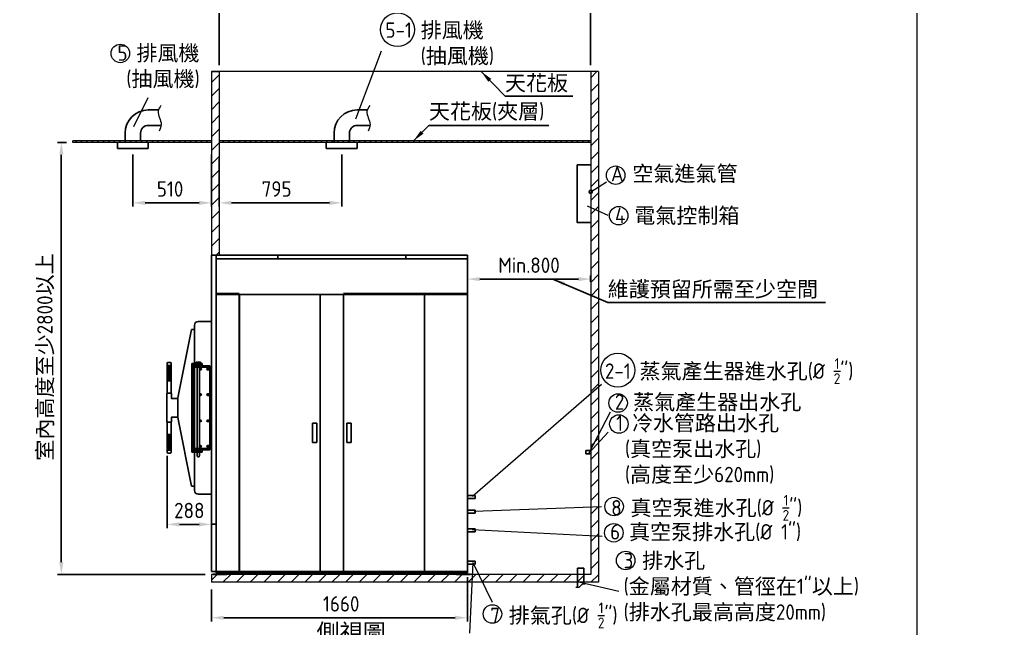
# Model space of a CAD drawing. Header units: millimetres. Extents: x -437105 to -215729, y -13373 to 269.
# Drawn here: x -340547 to -334241, y -7535 to -3588 of the extents above; entities that cross this region are included whole.
import ezdxf

# ---------------------------------------------------------------- set-up
doc = ezdxf.new("R2010")
doc.units = ezdxf.units.MM
doc.header["$MEASUREMENT"] = 0
doc.linetypes.add('HIDDEN', pattern=[9.525, 6.35, -3.175])
doc.layers.get('0').update_dxf_attribs({"lineweight": 25})
for name, color, linetype, lineweight in [('D', 3, 'Continuous', 13), ('F', 7, 'Continuous', 15), ('H', 2, 'HIDDEN', 15), ('S', 4, 'Continuous', 15), ('標註', 5, 'Continuous', 9)]:
    doc.layers.add(name, color=color, linetype=linetype, lineweight=lineweight)
doc.styles.get("Standard").update_dxf_attribs({"font": 'KAIU.TTF'})
doc.styles.add('STU25', font='isocp2.shx')
doc.dimstyles.new('STU25', dxfattribs={"dimscale": 40, "dimtxt": 2.5, "dimasz": 2, "dimexe": 0.6, "dimexo": 1, "dimgap": 1, "dimtad": 1, "dimdsep": 46, "dimtxsty": 'STU25', "dimcen": 2, "dimazin": 2, "dimtfac": 1, "dimtmove": 0, "dimatfit": 3, "dimfxl": 0, "dimtolj": 1, "dimtzin": 0, "dimarcsym": 0})
doc.dimstyles.new('STU25$7', dxfattribs={"dimscale": 40, "dimtxt": 2.5, "dimasz": 2, "dimexe": 1.25, "dimexo": 0.625, "dimgap": 1, "dimtad": 0, "dimdec": 4, "dimdsep": 46, "dimtxsty": 'STU25', "dimcen": 2.5, "dimazin": 2, "dimtfac": 1, "dimtdec": 4, "dimtmove": 0, "dimatfit": 3, "dimfxl": 0, "dimtolj": 1, "dimtzin": 0, "dimarcsym": 0})
pattern_1 = [(45, (16328.358, 378.707), (-17.6776695, 17.6776695), [])]

# ---------------------------------------------------------------- blocks, each defined once
blk = doc.blocks.new('*D10')
at = {"layer": 'D', "color": 0, "lineweight": -2}
for p, q in [((-339251.7, -3884.9), (-339251.7, -3427)), ((-339171.7, -3451), (-336921.7, -3451)), ((-336841.7, -3884.9), (-336841.7, -3427))]:
    blk.add_line(p, q, dxfattribs=at)
at = {"layer": 'D', "color": 0}
for points in [[(-339171.7, -3437.6), (-339171.7, -3464.3), (-339251.7, -3451)], [(-336921.7, -3464.3), (-336921.7, -3437.6), (-336841.7, -3451)]]:
    blk.add_solid(points, dxfattribs=at)
at = {"layer": 'Defpoints', "color": 0}
for p in [(-336841.7, -3451), (-339251.7, -3924.9), (-336841.7, -3924.9)]:
    blk.add_point(p, dxfattribs=at)
at = {"layer": 'D', "color": 0, "insert": (-338046.7, -3348), "char_height": 100, "attachment_point": 5, "style": 'STU25'}
blk.add_mtext('\\A1;2410({\\f標楷體|b0|i0|c136|p65;滅菌區})', dxfattribs=at)
blk = doc.blocks.new('*D11')
at = {"layer": 'D', "color": 0, "lineweight": -2}
for p, q in [((-337641.7, -5269.8), (-337641.7, -5246.6)), ((-337561.7, -5270.6), (-336921.7, -5270.6)), ((-336841.7, -5288.1), (-336841.7, -5246.6))]:
    blk.add_line(p, q, dxfattribs=at)
at = {"layer": 'D', "color": 0}
for points in [[(-337561.7, -5257.3), (-337561.7, -5283.9), (-337641.7, -5270.6)], [(-336921.7, -5283.9), (-336921.7, -5257.3), (-336841.7, -5270.6)]]:
    blk.add_solid(points, dxfattribs=at)
at = {"layer": 'Defpoints', "color": 0}
for p in [(-336841.7, -5270.6), (-337641.7, -5309.8), (-336841.7, -5328.1)]:
    blk.add_point(p, dxfattribs=at)
at = {"layer": 'D', "color": 0, "insert": (-337241.7, -5180.6), "char_height": 100, "attachment_point": 5, "style": 'STU25'}
blk.add_mtext('\\A1;{\\Fisocp2.shx;Min.800}', dxfattribs=at)
blk = doc.blocks.new('*D12')
at = {"layer": 'D', "color": 0, "lineweight": -2}
for p, q in [((-337641.7, -7201.9), (-337641.7, -7489.3)), ((-339301.7, -7281.9), (-339301.7, -7489.3)), ((-339221.7, -7465.3), (-337721.7, -7465.3))]:
    blk.add_line(p, q, dxfattribs=at)
at = {"layer": 'D', "color": 0}
for points in [[(-339221.7, -7451.9), (-339221.7, -7478.6), (-339301.7, -7465.3)], [(-337721.7, -7478.6), (-337721.7, -7451.9), (-337641.7, -7465.3)]]:
    blk.add_solid(points, dxfattribs=at)
at = {"layer": 'Defpoints', "color": 0}
for p in [(-337641.7, -7161.9), (-339301.7, -7241.9), (-337641.7, -7465.3)]:
    blk.add_point(p, dxfattribs=at)
at = {"layer": 'D', "color": 0, "insert": (-338460, -7375.3), "char_height": 100, "attachment_point": 5, "style": 'STU25'}
blk.add_mtext('\\A1;1660', dxfattribs=at)
blk = doc.blocks.new('*D13')
at = {"layer": 'D', "color": 0, "lineweight": -2}
for p, q in [((-339589.4, -6415.2), (-339589.4, -6884.2)), ((-339301.7, -6768.4), (-339301.7, -6884.2)), ((-339509.4, -6860.2), (-339381.7, -6860.2))]:
    blk.add_line(p, q, dxfattribs=at)
at = {"layer": 'D', "color": 0}
for points in [[(-339509.4, -6846.8), (-339509.4, -6873.5), (-339589.4, -6860.2)], [(-339381.7, -6873.5), (-339381.7, -6846.8), (-339301.7, -6860.2)]]:
    blk.add_solid(points, dxfattribs=at)
at = {"layer": 'Defpoints', "color": 0}
for p in [(-339589.4, -6375.2), (-339301.7, -6728.4), (-339301.7, -6860.2)]:
    blk.add_point(p, dxfattribs=at)
at = {"layer": 'D', "color": 0, "insert": (-339445.5, -6770.2), "char_height": 100, "attachment_point": 5, "style": 'STU25'}
blk.add_mtext('\\A1;288', dxfattribs=at)
blk = doc.blocks.new('*D14')
at = {"layer": 'D', "color": 0, "lineweight": -2}
for p, q in [((-339811.7, -4464.1), (-339811.7, -4800.5)), ((-339301.7, -4464.1), (-339301.7, -4800.5)), ((-339731.7, -4776.5), (-339381.7, -4776.5))]:
    blk.add_line(p, q, dxfattribs=at)
at = {"layer": 'D', "color": 0}
for points in [[(-339731.7, -4763.2), (-339731.7, -4789.9), (-339811.7, -4776.5)], [(-339381.7, -4789.9), (-339381.7, -4763.2), (-339301.7, -4776.5)]]:
    blk.add_solid(points, dxfattribs=at)
at = {"layer": 'Defpoints', "color": 0}
for p in [(-339811.7, -4424.1), (-339301.7, -4424.1), (-339301.7, -4776.5)]:
    blk.add_point(p, dxfattribs=at)
at = {"layer": 'D', "color": 0, "insert": (-339570.1, -4686.5), "char_height": 100, "attachment_point": 5, "style": 'STU25'}
blk.add_mtext('\\A1;510', dxfattribs=at)
blk = doc.blocks.new('*D15')
at = {"layer": 'D', "color": 0, "lineweight": -2}
for p, q in [((-338456.7, -4464.1), (-338456.7, -4800.5)), ((-339251.7, -4491.4), (-339251.7, -4800.5)), ((-338536.7, -4776.5), (-339171.7, -4776.5))]:
    blk.add_line(p, q, dxfattribs=at)
at = {"layer": 'D', "color": 0}
for points in [[(-339171.7, -4763.2), (-339171.7, -4789.9), (-339251.7, -4776.5)], [(-338536.7, -4789.9), (-338536.7, -4763.2), (-338456.7, -4776.5)]]:
    blk.add_solid(points, dxfattribs=at)
at = {"layer": 'Defpoints', "color": 0}
for p in [(-339251.7, -4451.4), (-338456.7, -4424.1), (-339251.7, -4776.5)]:
    blk.add_point(p, dxfattribs=at)
at = {"layer": 'D', "color": 0, "insert": (-338879.2, -4686.5), "char_height": 100, "attachment_point": 5, "style": 'STU25'}
blk.add_mtext('\\A1;795', dxfattribs=at)
blk = doc.blocks.new('*D16')
at = {"layer": 'D', "color": 0, "lineweight": -2}
for p, q in [((-340241.7, -4384.9), (-340299.6, -4384.9)), ((-340275.6, -4464.9), (-340275.6, -7104.9)), ((-339341.7, -7184.9), (-340299.6, -7184.9))]:
    blk.add_line(p, q, dxfattribs=at)
at = {"layer": 'D', "color": 0}
for points in [[(-340262.3, -4464.9), (-340288.9, -4464.9), (-340275.6, -4384.9)], [(-340288.9, -7104.9), (-340262.3, -7104.9), (-340275.6, -7184.9)]]:
    blk.add_solid(points, dxfattribs=at)
at = {"layer": 'Defpoints', "color": 0}
for p in [(-340201.7, -4384.9), (-340275.6, -7184.9), (-339301.7, -7184.9)]:
    blk.add_point(p, dxfattribs=at)
at = {"layer": 'D', "color": 0, "insert": (-340376.7, -5775.4), "char_height": 100, "attachment_point": 5, "rotation": 90, "style": 'STU25'}
blk.add_mtext('\\A1;{\\f標楷體|b0|i0|c136|p65;室內高度至少}2800{\\f標楷體|b0|i0|c136|p65;以上}', dxfattribs=at)

msp = doc.modelspace()

# ---------------------------------------------------------------- hatches: boundary and pattern name
at = {"layer": 'H', "ltscale": 5}
h = msp.add_hatch(dxfattribs=at)
h.set_pattern_fill('ANSI31', color=256, scale=500, style=0)
h.set_pattern_definition([(45, (-205513.554, 2557.87), (-44.194174, 44.194174), [])])
h.paths.add_polyline_path([(-336841.651, -7184.943), (-339301.651, -7184.943), (-339301.651, -7234.943), (-336791.651, -7234.943), (-336791.651, -3924.943), (-336841.651, -3924.943)])
h = msp.add_hatch(dxfattribs=at)
h.set_pattern_fill('ANSI31', color=256, scale=500, style=0)
h.set_pattern_definition([(45, (16328.36, 378.707), (-44.194174, 44.194174), [])])
h.paths.add_polyline_path([(-339301.651, -5114.943), (-339301.651, -3924.943), (-339251.651, -3924.943), (-339251.651, -5114.943)])
h.paths.add_polyline_path([(-339271.651, -5139.943), (-339271.651, -5114.943)])
edge = h.paths.add_edge_path(flags=16)
edge.add_line((-339271.651, -5114.943), (-339301.651, -5114.943))
at = {"layer": 'H'}
h = msp.add_hatch(dxfattribs=at)
h.set_pattern_fill('ANSI31', color=256, scale=200, style=0)
h.set_pattern_definition(pattern_1)
h.paths.add_polyline_path([(-339301.651, -4384.943), (-339301.651, -4374.943), (-340201.651, -4374.943), (-340201.651, -4384.943)])
h = msp.add_hatch(dxfattribs=at)
h.set_pattern_fill('ANSI31', color=256, scale=200, style=0)
h.set_pattern_definition(pattern_1)
h.paths.add_polyline_path([(-336841.651, -4374.943), (-339251.651, -4374.943), (-339251.651, -4384.943), (-336841.651, -4384.943)])

# ---------------------------------------------------------------- linework, layer by layer
for p, q in [((-339711.651, -4174.195), (-339645.731, -4174.195)), ((-338356.651, -4174.195), (-338290.731, -4174.195)), ((-339711.651, -4274.195), (-339628.357, -4274.195)), ((-338356.651, -4274.195), (-338273.357, -4274.195)), ((-339861.651, -4374.943), (-339861.651, -4324.195)), ((-339761.651, -4374.943), (-339761.651, -4324.195)), ((-338506.651, -4384.943), (-338506.651, -4324.195)), ((-338406.651, -4384.943), (-338406.651, -4324.195)), ((-339911.651, -4384.943), (-339911.651, -4424.087)), ((-339711.651, -4384.943), (-339711.651, -4424.087)), ((-338556.651, -4384.943), (-338556.651, -4424.087)), ((-338356.651, -4384.943), (-338356.651, -4424.087)), ((-339911.651, -4424.087), (-339711.651, -4424.087)), ((-338556.651, -4424.087), (-338356.651, -4424.087)), ((-339271.651, -5114.943), (-339301.651, -5114.943)), ((-339301.651, -5114.943), (-339301.651, -7164.943)), ((-339271.651, -5139.943), (-339271.651, -5114.943)), ((-339271.651, -5139.943), (-339271.651, -5114.943)), ((-339271.651, -5114.943), (-338871.651, -5114.943)), ((-339271.651, -5362.943), (-339271.651, -5132.943)), ((-337641.651, -5139.943), (-339271.651, -5139.943)), ((-339271.651, -5139.943), (-337641.651, -5139.943)), ((-339271.651, -5189.943), (-339271.651, -5139.943)), ((-338871.651, -5114.943), (-338871.651, -5139.943)), ((-338871.651, -5139.943), (-338871.651, -5114.943)), ((-338871.651, -5114.943), (-338041.651, -5114.943)), ((-338041.651, -5114.943), (-338041.651, -5139.943)), ((-338041.651, -5139.943), (-338041.651, -5114.943)), ((-338041.651, -5114.943), (-337641.651, -5114.943)), ((-337641.651, -5114.943), (-337641.651, -5139.943)), ((-337641.651, -5369.943), (-337641.651, -5139.943)), ((-337641.651, -5189.943), (-337641.651, -5139.943)), ((-339271.651, -7124.943), (-339271.651, -5189.943)), ((-337641.651, -7124.943), (-337641.651, -5189.943)), ((-339271.651, -5362.943), (-339121.651, -5362.943)), ((-339271.651, -5369.943), (-339271.651, -7164.943)), ((-337641.651, -5369.943), (-339271.651, -5369.943)), ((-339121.651, -5369.943), (-339121.651, -7164.943)), ((-339120.651, -5369.943), (-339120.651, -7164.943)), ((-339120.651, -5369.943), (-338596.651, -5369.943)), ((-338615.651, -5369.943), (-338425.651, -5369.943)), ((-338596.651, -5369.943), (-338596.651, -7164.943)), ((-338595.651, -5369.943), (-338595.651, -7164.943)), ((-338445.651, -5369.943), (-338445.651, -7164.943)), ((-337920.651, -5362.943), (-338444.651, -5362.943)), ((-338444.651, -5369.943), (-338444.651, -7164.943)), ((-337920.651, -5369.943), (-337920.651, -7164.943)), ((-337919.651, -5362.943), (-337641.651, -5362.943)), ((-337919.651, -5369.943), (-337919.651, -7164.943)), ((-337641.651, -5369.943), (-337641.651, -7164.943)), ((-339387.651, -5544.943), (-339310.651, -5544.943)), ((-339519.65, -6040.443), (-339430.651, -5596.943)), ((-339411.651, -5596.943), (-339430.651, -5596.943)), ((-339411.651, -5586.943), (-339411.651, -5568.943)), ((-339411.651, -5586.943), (-339411.651, -6381.943)), ((-339589.35, -6010.337), (-339589.35, -5816.337)), ((-339589.35, -5854.15), (-339565.537, -5830.337)), ((-339589.35, -5852.15), (-339567.537, -5830.337)), ((-339589.35, -5850.15), (-339569.537, -5830.337)), ((-339589.35, -5848.15), (-339571.537, -5830.337)), ((-339589.35, -5830.337), (-339563.95, -5830.337)), ((-339589.35, -5840.15), (-339579.537, -5830.337)), ((-339589.35, -5838.15), (-339581.537, -5830.337)), ((-339589.35, -5836.15), (-339583.537, -5830.337)), ((-339589.35, -5846.15), (-339573.537, -5830.337)), ((-339589.35, -5844.15), (-339575.537, -5830.337)), ((-339589.35, -5842.15), (-339577.537, -5830.337)), ((-339589.35, -5832.15), (-339587.537, -5830.337)), ((-339589.35, -5834.15), (-339585.537, -5830.337)), ((-339589.35, -5856.15), (-339563.95, -5830.75)), ((-339589.35, -5831.914), (-339563.95, -5857.314)), ((-339589.35, -5858.15), (-339563.95, -5832.75)), ((-339589.35, -5833.914), (-339563.95, -5859.314)), ((-339589.35, -5860.15), (-339563.95, -5834.75)), ((-339589.35, -5835.914), (-339563.95, -5861.314)), ((-339589.35, -5862.15), (-339563.95, -5836.75)), ((-339589.35, -5837.914), (-339563.95, -5863.314)), ((-339589.35, -5864.15), (-339563.95, -5838.75)), ((-339589.35, -5839.914), (-339563.95, -5865.314)), ((-339589.35, -5866.15), (-339563.95, -5840.75)), ((-339589.35, -5841.914), (-339563.95, -5867.314)), ((-339589.35, -5868.15), (-339563.95, -5842.75)), ((-339589.35, -5843.914), (-339563.95, -5869.314)), ((-339589.35, -5870.15), (-339563.95, -5844.75)), ((-339589.35, -5845.914), (-339563.95, -5871.314)), ((-339589.35, -5872.15), (-339563.95, -5846.75)), ((-339589.35, -5847.914), (-339563.95, -5873.314)), ((-339589.35, -5874.15), (-339563.95, -5848.75)), ((-339589.35, -5849.914), (-339563.95, -5875.314)), ((-339589.35, -5876.15), (-339563.95, -5850.75)), ((-339589.35, -5851.914), (-339563.95, -5877.314)), ((-339589.35, -5878.15), (-339563.95, -5852.75)), ((-339589.35, -5853.914), (-339563.95, -5879.314)), ((-339589.35, -5880.15), (-339563.95, -5854.75)), ((-339589.35, -5855.914), (-339563.95, -5881.314)), ((-339589.35, -5882.15), (-339563.95, -5856.75)), ((-339589.35, -5857.914), (-339563.95, -5883.314)), ((-339589.35, -5884.15), (-339563.95, -5858.75)), ((-339589.35, -5859.914), (-339563.95, -5885.314)), ((-339589.35, -5886.15), (-339563.95, -5860.75)), ((-339589.35, -5861.914), (-339563.95, -5887.314)), ((-339589.35, -5888.15), (-339563.95, -5862.75)), ((-339589.35, -5863.914), (-339563.95, -5889.314)), ((-339589.35, -5890.15), (-339563.95, -5864.75)), ((-339588.928, -5830.337), (-339563.95, -5855.314)), ((-339586.928, -5830.337), (-339563.95, -5853.314)), ((-339584.928, -5830.337), (-339563.95, -5851.314)), ((-339583.35, -5810.337), (-339569.95, -5810.337)), ((-339582.928, -5830.337), (-339563.95, -5849.314)), ((-339580.928, -5830.337), (-339563.95, -5847.314)), ((-339578.928, -5830.337), (-339563.95, -5845.314)), ((-339576.928, -5830.337), (-339563.95, -5843.314)), ((-339574.928, -5830.337), (-339563.95, -5841.314)), ((-339572.928, -5830.337), (-339563.95, -5839.314)), ((-339570.928, -5830.337), (-339563.95, -5837.314)), ((-339568.928, -5830.337), (-339563.95, -5835.314)), ((-339566.928, -5830.337), (-339563.95, -5833.314)), ((-339564.928, -5830.337), (-339563.95, -5831.314)), ((-339563.95, -6010.337), (-339563.95, -5816.337)), ((-339428.651, -5816.943), (-339428.651, -6391.943)), ((-339428.651, -5816.943), (-339361.651, -5816.943)), ((-339420.651, -6391.943), (-339420.651, -5816.943)), ((-339361.651, -5826.943), (-339420.651, -5826.943)), ((-339311.651, -5832.443), (-339411.651, -5832.443)), ((-339411.651, -5832.443), (-339411.651, -5840.443)), ((-339311.651, -5840.443), (-339411.651, -5840.443)), ((-339407.151, -5827.943), (-339406.651, -5827.443)), ((-339407.151, -5831.943), (-339407.151, -5827.943)), ((-339407.151, -5831.943), (-339406.651, -5832.443)), ((-339406.651, -5827.443), (-339394.651, -5827.443)), ((-339406.651, -5832.443), (-339400.651, -5832.443)), ((-339401.651, -5810.443), (-339401.151, -5809.943)), ((-339401.651, -5816.443), (-339401.651, -5810.443)), ((-339401.151, -5816.943), (-339401.651, -5816.443)), ((-339401.151, -5809.943), (-339372.151, -5809.943)), ((-339372.151, -5816.943), (-339401.151, -5816.943)), ((-339394.651, -5827.443), (-339378.651, -5827.443)), ((-339394.651, -5840.443), (-339394.651, -6368.443)), ((-339311.651, -5832.443), (-339386.651, -5832.443)), ((-339378.651, -5827.443), (-339366.651, -5827.443)), ((-339378.651, -6368.443), (-339378.651, -5840.443)), ((-339372.151, -5849.443), (-339377.151, -5849.443)), ((-339372.151, -5859.443), (-339377.151, -5859.443)), ((-339372.651, -5832.443), (-339366.651, -5832.443)), ((-339372.151, -5809.943), (-339371.651, -5810.443)), ((-339371.651, -5816.443), (-339372.151, -5816.943)), ((-339371.651, -5810.443), (-339371.651, -5816.443)), ((-339366.151, -5827.943), (-339366.651, -5827.443)), ((-339366.651, -5832.443), (-339366.151, -5831.943)), ((-339366.151, -5827.943), (-339366.151, -5831.943)), ((-339361.651, -5826.943), (-339361.651, -5816.943)), ((-339338.405, -5840.443), (-339338.405, -5832.443)), ((-339321.151, -5849.443), (-339326.151, -5849.443)), ((-339321.151, -5859.443), (-339326.151, -5859.443)), ((-339311.651, -5840.443), (-339311.651, -5832.443)), ((-339311.651, -5832.443), (-339311.651, -5840.443)), ((-339311.651, -6376.443), (-339311.651, -5832.443)), ((-339589.35, -5865.914), (-339563.95, -5891.314)), ((-339589.35, -5892.15), (-339563.95, -5866.75)), ((-339589.35, -5867.914), (-339563.95, -5893.314)), ((-339589.35, -5894.15), (-339563.95, -5868.75)), ((-339589.35, -5869.914), (-339563.95, -5895.314)), ((-339589.35, -5896.15), (-339563.95, -5870.75)), ((-339589.35, -5871.914), (-339563.95, -5897.314)), ((-339589.35, -5898.15), (-339563.95, -5872.75)), ((-339589.35, -5873.914), (-339563.95, -5899.314)), ((-339589.35, -5900.15), (-339563.95, -5874.75)), ((-339589.35, -5875.914), (-339563.95, -5901.314)), ((-339589.35, -5902.15), (-339563.95, -5876.75)), ((-339589.35, -5877.914), (-339563.95, -5903.314)), ((-339589.35, -5904.15), (-339563.95, -5878.75)), ((-339589.35, -5879.914), (-339563.95, -5905.314)), ((-339589.35, -5906.15), (-339563.95, -5880.75)), ((-339589.35, -5881.914), (-339563.95, -5907.314)), ((-339589.35, -5908.15), (-339563.95, -5882.75)), ((-339589.35, -5883.914), (-339563.95, -5909.314)), ((-339589.35, -5910.15), (-339563.95, -5884.75)), ((-339589.35, -5885.914), (-339563.95, -5911.314)), ((-339589.35, -5912.15), (-339563.95, -5886.75)), ((-339589.35, -5887.914), (-339563.95, -5913.314)), ((-339589.35, -5914.15), (-339563.95, -5888.75)), ((-339589.35, -5889.914), (-339563.95, -5915.314)), ((-339589.35, -5916.15), (-339563.95, -5890.75)), ((-339589.35, -5891.914), (-339563.95, -5917.314)), ((-339589.35, -5918.15), (-339563.95, -5892.75)), ((-339589.35, -5893.914), (-339563.95, -5919.314)), ((-339589.35, -5920.15), (-339563.95, -5894.75)), ((-339589.35, -5895.914), (-339563.95, -5921.314)), ((-339589.35, -5922.15), (-339563.95, -5896.75)), ((-339589.35, -5897.914), (-339563.95, -5923.314)), ((-339589.35, -5924.15), (-339563.95, -5898.75)), ((-339589.35, -5899.914), (-339563.95, -5925.314)), ((-339589.35, -5926.15), (-339563.95, -5900.75)), ((-339589.35, -5901.914), (-339563.95, -5927.314)), ((-339589.35, -5928.15), (-339563.95, -5902.75)), ((-339589.35, -5903.914), (-339563.95, -5929.314)), ((-339589.35, -5930.15), (-339563.95, -5904.75)), ((-339589.35, -5905.914), (-339564.928, -5930.337)), ((-339589.35, -5907.914), (-339566.928, -5930.337)), ((-339589.35, -5909.914), (-339568.928, -5930.337)), ((-339589.35, -5911.914), (-339570.928, -5930.337)), ((-339589.35, -5913.914), (-339572.928, -5930.337)), ((-339589.35, -5915.914), (-339574.928, -5930.337)), ((-339589.35, -5917.914), (-339576.928, -5930.337)), ((-339589.35, -5919.914), (-339578.928, -5930.337)), ((-339589.35, -5921.914), (-339580.928, -5930.337)), ((-339589.35, -5923.914), (-339582.928, -5930.337)), ((-339589.35, -5925.914), (-339584.928, -5930.337)), ((-339589.35, -5927.914), (-339586.928, -5930.337)), ((-339587.537, -5930.337), (-339563.95, -5906.75)), ((-339585.537, -5930.337), (-339563.95, -5908.75)), ((-339583.537, -5930.337), (-339563.95, -5910.75)), ((-339581.537, -5930.337), (-339563.95, -5912.75)), ((-339579.537, -5930.337), (-339563.95, -5914.75)), ((-339577.537, -5930.337), (-339563.95, -5916.75)), ((-339575.537, -5930.337), (-339563.95, -5918.75)), ((-339573.537, -5930.337), (-339563.95, -5920.75)), ((-339571.537, -5930.337), (-339563.95, -5922.75)), ((-339569.537, -5930.337), (-339563.95, -5924.75)), ((-339567.537, -5930.337), (-339563.95, -5926.75)), ((-339589.35, -5930.337), (-339563.95, -5930.337)), ((-339565.537, -5930.337), (-339563.95, -5928.75)), ((-339591.65, -6196.55), (-339591.65, -6012.337)), ((-339589.65, -6010.337), (-339563.65, -6010.337)), ((-339561.65, -6041.943), (-339561.65, -6012.337)), ((-339559.65, -6043.943), (-339519.65, -6043.943)), ((-339519.65, -6168.443), (-339519.65, -6040.443)), ((-339372.151, -6014.443), (-339377.151, -6014.443)), ((-339372.151, -6024.443), (-339377.151, -6024.443)), ((-339321.151, -6014.443), (-339326.151, -6014.443)), ((-339321.151, -6024.443), (-339326.151, -6024.443)), ((-339561.65, -6196.55), (-339561.65, -6166.943)), ((-339559.65, -6164.943), (-339519.65, -6164.943)), ((-339519.65, -6168.443), (-339430.651, -6611.943)), ((-339589.65, -6198.55), (-339563.65, -6198.55)), ((-339589.35, -6198.55), (-339589.35, -6392.55)), ((-339563.95, -6198.55), (-339563.95, -6392.55)), ((-339372.151, -6184.443), (-339377.151, -6184.443)), ((-339372.151, -6194.443), (-339377.151, -6194.443)), ((-339321.151, -6184.443), (-339326.151, -6184.443)), ((-339321.151, -6194.443), (-339326.151, -6194.443)), ((-338645.651, -6204.943), (-338618.651, -6204.943)), ((-338645.651, -6329.943), (-338645.651, -6204.943)), ((-338618.651, -6329.943), (-338618.651, -6204.943)), ((-338395.651, -6204.943), (-338422.651, -6204.943)), ((-338422.651, -6329.943), (-338422.651, -6204.943)), ((-338395.651, -6329.943), (-338395.651, -6204.943)), ((-339573.764, -6278.55), (-339589.35, -6294.136)), ((-339571.764, -6278.55), (-339589.35, -6296.136)), ((-339569.764, -6278.55), (-339589.35, -6298.136)), ((-339567.764, -6278.55), (-339589.35, -6300.136)), ((-339565.764, -6278.55), (-339589.35, -6302.136)), ((-339563.95, -6278.55), (-339589.35, -6278.55)), ((-339579.764, -6278.55), (-339589.35, -6288.136)), ((-339577.764, -6278.55), (-339589.35, -6290.136)), ((-339575.764, -6278.55), (-339589.35, -6292.136)), ((-339585.764, -6278.55), (-339589.35, -6282.136)), ((-339583.764, -6278.55), (-339589.35, -6284.136)), ((-339581.764, -6278.55), (-339589.35, -6286.136)), ((-339587.764, -6278.55), (-339589.35, -6280.136)), ((-339563.95, -6278.736), (-339589.35, -6304.136)), ((-339563.95, -6304.972), (-339589.35, -6279.572)), ((-339563.95, -6280.736), (-339589.35, -6306.136)), ((-339563.95, -6306.972), (-339589.35, -6281.572)), ((-339563.95, -6282.736), (-339589.35, -6308.136)), ((-339563.95, -6308.972), (-339589.35, -6283.572)), ((-339563.95, -6284.736), (-339589.35, -6310.136)), ((-339563.95, -6310.972), (-339589.35, -6285.572)), ((-339563.95, -6286.736), (-339589.35, -6312.136)), ((-339563.95, -6312.972), (-339589.35, -6287.572)), ((-339563.95, -6288.736), (-339589.35, -6314.136)), ((-339563.95, -6314.972), (-339589.35, -6289.572)), ((-339563.95, -6290.736), (-339589.35, -6316.136)), ((-339563.95, -6316.972), (-339589.35, -6291.572)), ((-339563.95, -6292.736), (-339589.35, -6318.136)), ((-339563.95, -6318.972), (-339589.35, -6293.572)), ((-339563.95, -6294.736), (-339589.35, -6320.136)), ((-339563.95, -6320.972), (-339589.35, -6295.572)), ((-339563.95, -6296.736), (-339589.35, -6322.136)), ((-339563.95, -6322.972), (-339589.35, -6297.572)), ((-339563.95, -6298.736), (-339589.35, -6324.136)), ((-339563.95, -6324.972), (-339589.35, -6299.572)), ((-339563.95, -6300.736), (-339589.35, -6326.136)), ((-339563.95, -6326.972), (-339589.35, -6301.572)), ((-339563.95, -6302.736), (-339589.35, -6328.136)), ((-339563.95, -6328.972), (-339589.35, -6303.572)), ((-339563.95, -6304.736), (-339589.35, -6330.136)), ((-339563.95, -6330.972), (-339589.35, -6305.572)), ((-339563.95, -6302.972), (-339588.373, -6278.55)), ((-339563.95, -6300.972), (-339586.373, -6278.55)), ((-339563.95, -6298.972), (-339584.373, -6278.55)), ((-339563.95, -6296.972), (-339582.373, -6278.55)), ((-339563.95, -6294.972), (-339580.373, -6278.55)), ((-339563.95, -6292.972), (-339578.373, -6278.55)), ((-339563.95, -6290.972), (-339576.373, -6278.55)), ((-339563.95, -6288.972), (-339574.373, -6278.55)), ((-339563.95, -6286.972), (-339572.373, -6278.55)), ((-339563.95, -6284.972), (-339570.373, -6278.55)), ((-339563.95, -6282.972), (-339568.373, -6278.55)), ((-339563.95, -6280.972), (-339566.373, -6278.55)), ((-339563.95, -6306.736), (-339589.35, -6332.136)), ((-339563.95, -6332.972), (-339589.35, -6307.572)), ((-339563.95, -6308.736), (-339589.35, -6334.136)), ((-339563.95, -6334.972), (-339589.35, -6309.572)), ((-339563.95, -6310.736), (-339589.35, -6336.136)), ((-339563.95, -6336.972), (-339589.35, -6311.572)), ((-339563.95, -6312.736), (-339589.35, -6338.136)), ((-339563.95, -6338.972), (-339589.35, -6313.572)), ((-339563.95, -6314.736), (-339589.35, -6340.136)), ((-339563.95, -6340.972), (-339589.35, -6315.572)), ((-339563.95, -6316.736), (-339589.35, -6342.136)), ((-339563.95, -6342.972), (-339589.35, -6317.572)), ((-339563.95, -6318.736), (-339589.35, -6344.136)), ((-339563.95, -6344.972), (-339589.35, -6319.572)), ((-339563.95, -6320.736), (-339589.35, -6346.136)), ((-339563.95, -6346.972), (-339589.35, -6321.572)), ((-339563.95, -6322.736), (-339589.35, -6348.136)), ((-339563.95, -6348.972), (-339589.35, -6323.572)), ((-339563.95, -6324.736), (-339589.35, -6350.136)), ((-339563.95, -6350.972), (-339589.35, -6325.572)), ((-339563.95, -6326.736), (-339589.35, -6352.136)), ((-339563.95, -6352.972), (-339589.35, -6327.572)), ((-339563.95, -6328.736), (-339589.35, -6354.136)), ((-339563.95, -6354.972), (-339589.35, -6329.572)), ((-339563.95, -6330.736), (-339589.35, -6356.136)), ((-339563.95, -6356.972), (-339589.35, -6331.572)), ((-339563.95, -6332.736), (-339589.35, -6358.136)), ((-339563.95, -6358.972), (-339589.35, -6333.572)), ((-339563.95, -6334.736), (-339589.35, -6360.136)), ((-339563.95, -6360.972), (-339589.35, -6335.572)), ((-339563.95, -6336.736), (-339589.35, -6362.136)), ((-339563.95, -6362.972), (-339589.35, -6337.572)), ((-339563.95, -6338.736), (-339589.35, -6364.136)), ((-339563.95, -6364.972), (-339589.35, -6339.572)), ((-339563.95, -6340.736), (-339589.35, -6366.136)), ((-339563.95, -6366.972), (-339589.35, -6341.572)), ((-339563.95, -6342.736), (-339589.35, -6368.136)), ((-339563.95, -6368.972), (-339589.35, -6343.572)), ((-339563.95, -6344.736), (-339589.35, -6370.136)), ((-339563.95, -6370.972), (-339589.35, -6345.572)), ((-339563.95, -6346.736), (-339589.35, -6372.136)), ((-339563.95, -6372.972), (-339589.35, -6347.572)), ((-339563.95, -6348.736), (-339589.35, -6374.136)), ((-339563.95, -6374.972), (-339589.35, -6349.572)), ((-339563.95, -6350.736), (-339589.35, -6376.136)), ((-339563.95, -6376.972), (-339589.35, -6351.572)), ((-339563.95, -6352.736), (-339589.35, -6378.136)), ((-339564.373, -6378.55), (-339589.35, -6353.572)), ((-339566.373, -6378.55), (-339589.35, -6355.572)), ((-339568.373, -6378.55), (-339589.35, -6357.572)), ((-339570.373, -6378.55), (-339589.35, -6359.572)), ((-339572.373, -6378.55), (-339589.35, -6361.572)), ((-339574.373, -6378.55), (-339589.35, -6363.572)), ((-339576.373, -6378.55), (-339589.35, -6365.572)), ((-339578.373, -6378.55), (-339589.35, -6367.572)), ((-339563.95, -6354.736), (-339587.764, -6378.55)), ((-339563.95, -6356.736), (-339585.764, -6378.55)), ((-339563.95, -6358.736), (-339583.764, -6378.55)), ((-339563.95, -6360.736), (-339581.764, -6378.55)), ((-339563.95, -6362.736), (-339579.764, -6378.55)), ((-339563.95, -6364.736), (-339577.764, -6378.55)), ((-339563.95, -6366.736), (-339575.764, -6378.55)), ((-339563.95, -6368.736), (-339573.764, -6378.55)), ((-339311.651, -6368.443), (-339411.651, -6368.443)), ((-339411.651, -6376.443), (-339411.651, -6368.443)), ((-339372.151, -6349.443), (-339377.151, -6349.443)), ((-339372.151, -6359.443), (-339377.151, -6359.443)), ((-339338.405, -6376.443), (-339338.405, -6368.443)), ((-339321.151, -6349.443), (-339326.151, -6349.443)), ((-339321.151, -6359.443), (-339326.151, -6359.443)), ((-339311.651, -6368.443), (-339311.651, -6376.443)), ((-339311.651, -6376.443), (-339311.651, -6368.443)), ((-339311.651, -6368.443), (-339311.651, -6376.443)), ((-338645.651, -6329.943), (-338618.651, -6329.943)), ((-338395.651, -6329.943), (-338422.651, -6329.943)), ((-339580.373, -6378.55), (-339589.35, -6369.572)), ((-339582.373, -6378.55), (-339589.35, -6371.572)), ((-339584.373, -6378.55), (-339589.35, -6373.572)), ((-339586.373, -6378.55), (-339589.35, -6375.572)), ((-339588.373, -6378.55), (-339589.35, -6377.572)), ((-339563.95, -6378.55), (-339589.35, -6378.55)), ((-339569.95, -6398.55), (-339583.35, -6398.55)), ((-339563.95, -6370.736), (-339571.764, -6378.55)), ((-339563.95, -6372.736), (-339569.764, -6378.55)), ((-339563.95, -6374.736), (-339567.764, -6378.55)), ((-339563.95, -6376.736), (-339565.764, -6378.55)), ((-339428.651, -6391.943), (-339361.651, -6391.943)), ((-339361.651, -6381.943), (-339420.651, -6381.943)), ((-339311.651, -6376.443), (-339411.651, -6376.443)), ((-339411.651, -6391.943), (-339411.651, -6621.943)), ((-339407.151, -6376.943), (-339406.651, -6376.443)), ((-339407.151, -6376.943), (-339407.151, -6380.943)), ((-339407.151, -6380.943), (-339406.651, -6381.443)), ((-339406.651, -6376.443), (-339400.651, -6376.443)), ((-339406.651, -6381.443), (-339394.651, -6381.443)), ((-339394.651, -6381.443), (-339378.651, -6381.443)), ((-339394.651, -6391.943), (-339394.651, -6411.943)), ((-339394.651, -6411.943), (-339392.651, -6421.943)), ((-339392.651, -6421.943), (-339380.651, -6421.943)), ((-339311.651, -6376.443), (-339386.651, -6376.443)), ((-339311.651, -6376.443), (-339386.651, -6376.443)), ((-339380.651, -6421.943), (-339378.651, -6411.943)), ((-339378.651, -6381.443), (-339366.651, -6381.443)), ((-339378.651, -6411.943), (-339378.651, -6391.943)), ((-339372.651, -6376.443), (-339366.651, -6376.443)), ((-339366.651, -6376.443), (-339366.151, -6376.943)), ((-339366.151, -6380.943), (-339366.651, -6381.443)), ((-339366.151, -6380.943), (-339366.151, -6376.943)), ((-339361.651, -6381.943), (-339361.651, -6391.943)), ((-336874.026, -6381.909), (-336874.026, -6401.909)), ((-336874.026, -6381.909), (-336841.651, -6381.909)), ((-336874.026, -6401.909), (-336841.651, -6401.909)), ((-339411.651, -6611.943), (-339430.651, -6611.943)), ((-339411.651, -6621.943), (-339411.651, -6639.943)), ((-339387.651, -6663.943), (-339310.651, -6663.943)), ((-337641.651, -6672.443), (-337591.651, -6672.443)), ((-337641.651, -6692.443), (-337641.651, -6672.443)), ((-337591.651, -6672.443), (-337591.651, -6692.443)), ((-337591.651, -6692.443), (-337641.651, -6692.443)), ((-337591.651, -6767.943), (-337641.651, -6767.943)), ((-337641.651, -6787.943), (-337591.651, -6787.943)), ((-337591.651, -6787.943), (-337591.651, -6767.943)), ((-339301.651, -6857.943), (-339271.651, -6857.943)), ((-337641.651, -6887.943), (-337591.651, -6887.943)), ((-337591.651, -6907.943), (-337641.651, -6907.943)), ((-337591.651, -6887.943), (-337591.651, -6907.943)), ((-339271.651, -7174.943), (-339271.651, -7124.943)), ((-337591.651, -7097.943), (-337641.651, -7097.943)), ((-337641.651, -7117.943), (-337591.651, -7117.943)), ((-337641.651, -7174.943), (-337641.651, -7124.943)), ((-337591.651, -7117.943), (-337591.651, -7097.943)), ((-339301.651, -7164.943), (-339271.651, -7164.943)), ((-339290.955, -7184.943), (-339290.955, -7181.943)), ((-339290.955, -7181.943), (-339201.955, -7181.943)), ((-339201.955, -7184.943), (-339290.955, -7184.943)), ((-339271.651, -7164.943), (-339121.651, -7164.943)), ((-339271.651, -7174.943), (-337641.651, -7174.943)), ((-339259.734, -7181.943), (-339259.734, -7174.943)), ((-339259.734, -7174.943), (-339233.176, -7174.943)), ((-339233.176, -7174.943), (-339233.176, -7181.943)), ((-339201.955, -7181.943), (-339201.955, -7184.943)), ((-339120.651, -7164.943), (-338596.651, -7164.943)), ((-338615.651, -7164.943), (-338425.651, -7164.943)), ((-337920.651, -7164.943), (-338444.651, -7164.943)), ((-337919.651, -7164.943), (-337641.651, -7164.943)), ((-337711.348, -7181.943), (-337711.348, -7184.943)), ((-337622.348, -7181.943), (-337711.348, -7181.943)), ((-337711.348, -7184.943), (-337622.348, -7184.943)), ((-337680.127, -7174.943), (-337680.127, -7181.943)), ((-337653.569, -7174.943), (-337680.127, -7174.943)), ((-337653.569, -7181.943), (-337653.569, -7174.943)), ((-337622.348, -7184.943), (-337622.348, -7181.943)), ((-336926.651, -7144.066), (-336926.651, -7267.323)), ((-336886.651, -7144.066), (-336926.651, -7144.066)), ((-336886.651, -7144.066), (-336886.651, -7245.49))]:
    msp.add_line(p, q)
at = {"ltscale": 0.5}
msp.add_line((-339372.651, -6368.443), (-339372.651, -6376.443), dxfattribs=at)
msp.add_lwpolyline([(-336841.651, -4530.796), (-336929.237, -4530.796), (-336929.237, -4904.666), (-336841.651, -4904.666)])
msp.add_circle((-336841.651, -4704.666), 10.761)
for centre, radius, start, end in [((-339711.651, -4324.195), 150, 90, 180), ((-338356.651, -4324.195), 150, 90, 180), ((-339711.651, -4324.195), 50, 90, 180), ((-338356.651, -4324.195), 50, 90, 180), ((-339387.651, -5568.943), 24, 90, 180), ((-339310.651, -5568.943), 24, 67.9756872, 90), ((-339583.35, -5816.337), 6, 90, 180), ((-339569.95, -5816.337), 6, 0, 90), ((-339377.151, -5854.443), 5, 90, 107.4576031), ((-339377.151, -5854.443), 5, 252.5423969, 270), ((-339372.151, -5854.443), 5, 270, 90), ((-339326.151, -5854.443), 5, 90, 270), ((-339321.151, -5854.443), 5, 270, 90), ((-339589.65, -6012.337), 2, 90, 180), ((-339563.65, -6012.337), 2, 0, 90), ((-339559.65, -6041.943), 2, 180, 270), ((-339377.151, -6019.443), 5, 90, 107.4576031), ((-339377.151, -6019.443), 5, 252.5423969, 270), ((-339372.151, -6019.443), 5, 270, 90), ((-339326.151, -6019.443), 5, 90, 270), ((-339321.151, -6019.443), 5, 270, 90), ((-339559.65, -6166.943), 2, 90, 180), ((-339589.65, -6196.55), 2, 180, 270), ((-339563.65, -6196.55), 2, 270, 0), ((-339377.151, -6189.443), 5, 90, 107.4576031), ((-339377.151, -6189.443), 5, 252.5423969, 270), ((-339372.151, -6189.443), 5, 270, 90), ((-339326.151, -6189.443), 5, 90, 270), ((-339321.151, -6189.443), 5, 270, 90), ((-339377.151, -6354.443), 5, 90, 107.4576031), ((-339377.151, -6354.443), 5, 252.5423969, 270), ((-339372.151, -6354.443), 5, 270, 90), ((-339326.151, -6354.443), 5, 90, 270), ((-339321.151, -6354.443), 5, 270, 90), ((-339583.35, -6392.55), 6, 180, 270), ((-339569.95, -6392.55), 6, 270, 0), ((-339387.651, -6639.943), 24, 180, 270), ((-339310.651, -6639.943), 24, 270, 292.0243128)]:
    msp.add_arc(centre, radius, start, end)
at = {"layer": 'D'}
for p, q in [((-338364.68, -4232.644), (-338198.56, -3790.204)), ((-339804.511, -4281.405), (-339711.448, -4092.642)), ((-336841.651, -4704.666), (-336739.478, -4639.805)), ((-336864.084, -4794.984), (-336730.111, -4856.51)), ((-337607.512, -6677.859), (-336772.002, -5951.572)), ((-336852.388, -6395.583), (-336711.984, -6131.444)), ((-336852.388, -6395.583), (-336729.01, -6263.325)), ((-337597.706, -6775.432), (-336771.899, -6745.096)), ((-337611.089, -6893.685), (-336766.059, -6936.557)), ((-337606.168, -7107.56), (-337626.658, -7565.715)), ((-337606.168, -7107.56), (-337480.535, -7363.834)), ((-336910.182, -7235.27), (-336658.84, -7293.578))]:
    msp.add_line(p, q, dxfattribs=at)
for centre, radius in [((-338094.875, -3654.061), 110), ((-339892.847, -3807.932), 60), ((-336679.883, -4597.454), 60), ((-336659.93, -4859.616), 60), ((-336665.623, -5860.652), 110), ((-336663.767, -6073.827), 60), ((-336658.743, -6209.688), 60), ((-336689.664, -6744.577), 60), ((-336691.456, -6914.5), 60), ((-336614.482, -7094.083), 60), ((-337478.876, -7440.923), 60)]:
    msp.add_circle(centre, radius, dxfattribs=at)
for points in [[(-339629.417, -4144.618), (-339647.679, -4182.523), (-339628.012, -4268.86), (-339640.655, -4310.977)], [(-338274.417, -4144.618), (-338292.679, -4182.523), (-338273.012, -4268.86), (-338285.655, -4310.977)], [(-336937.315, -7266.183), (-336918.986, -7266.183), (-336892.581, -7246.314), (-336877.358, -7246.314)]]:
    msp.add_spline(points, degree=3, dxfattribs=at)
at = {"layer": 'F', "color": 6}
for points in [[(-349373.432, 269.148), (-349373.432, -10030.852), (-334723.432, -10030.852), (-334723.432, 269.148)], [(-349373.286, 269.045), (-349373.286, -10030.852), (-334723.432, -10030.852), (-334723.432, 269.045)]]:
    msp.add_lwpolyline(points, close=True, dxfattribs=at)
at = {"layer": 'S'}
for p, q in [((-336791.651, -3924.943), (-339301.651, -3924.943)), ((-339301.651, -3924.943), (-339301.651, -5114.943)), ((-339301.651, -3924.943), (-339251.651, -3924.943)), ((-339251.651, -3924.943), (-339251.651, -5114.943)), ((-336841.651, -3924.943), (-336841.651, -7184.943)), ((-336791.651, -3924.943), (-336791.651, -7234.943)), ((-340201.651, -4384.943), (-340201.651, -4374.943)), ((-339301.651, -4374.943), (-340201.651, -4374.943)), ((-339301.651, -4384.943), (-340201.651, -4384.943)), ((-336841.651, -4374.943), (-339251.651, -4374.943)), ((-336841.651, -4384.943), (-339251.651, -4384.943)), ((-339301.651, -5114.943), (-339251.651, -5114.943)), ((-336841.651, -7184.943), (-339301.651, -7184.943)), ((-339301.651, -7184.943), (-339301.651, -7234.943)), ((-336791.651, -7234.943), (-339301.651, -7234.943))]:
    msp.add_line(p, q, dxfattribs=at)

# ---------------------------------------------------------------- texts
at = {"layer": 'D', "attachment_point": 1}
for s, insert, char_height in [('{\\Fisocp2.shx;\\C3;5-1 \\f標楷體|b0|i0|c136|p65;排風機\\P\\Fisocp2.shx;    (\\f標楷體|b0|i0|c136|p65;抽風機\\Fisocp2.shx;)}', (-338173.182, -3606.956), 100), ('{\\Fisocp2.shx;\\C3;5 \\f標楷體|b0|i0|c136|p65;排風機\\P\\Fisocp2.shx; (\\f標楷體|b0|i0|c136|p65;抽風機\\Fisocp2.shx;)}', (-339911.367, -3755.71), 100), ('{\\C3;天花板 }', (-337397.679, -3949.566), 100), ('{\\C3;天花板\\Fisocp2.shx;(\\f標楷體|b0|i0|c136|p65;夾層\\Fisocp2.shx;)}', (-337891.065, -4133.325), 100), ('{\\Fisocp2.shx;\\C3;A \\f標楷體|b0|i0|c136|p65;空氣進氣管}', (-336709.455, -4536.349), 100), ('{\\Fisocp2.shx;\\C3;4 \\f標楷體|b0|i0|c136|p65;電氣控制箱}', (-336683.687, -4808.403), 100), ('{\\C3;維護預留所需至少空間}', (-336730.88, -5285.513), 100), ('\\A1;{\\Fisocp3.shx;2\\Fisocp2.shx;-1\\Fisocp3.shx; }蒸氣產生器進水孔{\\Fisocp2.shx;(%%C \\H0.7x;\\S1/2;\\H1.429x;")}', (-336749.224, -5782.845), 100), ('{\\Fisocp2.shx;\\C3;2 \\f標楷體|b0|i0|c136|p65;蒸氣產生器出水孔}', (-336684.851, -6016.954), 100), ('{\\Fisocp2.shx;\\C3;1 \\f標楷體|b0|i0|c136|p65;冷水管路出水孔\\P\\Fisocp2.shx; (\\f標楷體|b0|i0|c136|p65;真空泵出水孔\\Fisocp2.shx;)\\P (\\f標楷體|b0|i0|c136|p65;高度至少\\Fisocp2.shx;620mm)}', (-336676.836, -6153.508), 100), ('\\A1;{\\Fisocp2.shx;8 }真空泵進水孔{\\Fisocp2.shx;(%%C \\H0.7x;\\S1/2;\\H1.429x;")}', (-336708.341, -6668.632), 100), ('{\\Fisocp2.shx;\\C3;3 \\f標楷體|b0|i0|c136|p65;排水孔\\P\\Fisocp2.shx;(\\f標楷體|b0|i0|c136|p65;金屬材質、管徑在\\Fisocp2.shx;1"\\f標楷體|b0|i0|c136|p65;以上\\Fisocp2.shx;)\\P(\\f標楷體|b0|i0|c136|p65;排水孔最高高度\\Fisocp2.shx;20mm)}', (-336628.356, -7044.891), 100), ('\\A1;{\\Fisocp2.shx;7 }排氣孔{\\Fisocp2.shx;(%%C \\H0.7x;\\S1/2;\\H1.429x;")}', (-337493.008, -7366.138), 100), ('{\\C11;側視圖}', (-338620.441, -7504.267), 110)]:
    msp.add_mtext(s, dxfattribs=dict(at, insert=insert, char_height=char_height))
at = {"layer": 'D', "insert": (-336715.42, -6858.614), "char_height": 100, "attachment_point": 1, "style": 'STU25'}
msp.add_mtext('6 {\\f標楷體|b0|i0|c136|p65;真空泵排水孔}(%%C 1")', dxfattribs=at)
at = {"layer": '標註', "char_height": 20, "attachment_point": 1}
for insert in [(-334386.965, -6565.045), (-334241.043, -6626.76)]:
    msp.add_mtext('\\A1;', dxfattribs=dict(at, insert=insert))

# ---------------------------------------------------------------- dimensions: what is measured, and where the dimension line sits
at = {"layer": 'D'}
dim = msp.add_linear_dim(base=(-336841.651, -3450.979), p1=(-339251.651, -3924.943), p2=(-336841.651, -3924.943), text='<>({\\f標楷體|b0|i0|c136|p65;滅菌區})', dimstyle='STU25', dxfattribs=at)
dim.commit()
dim.dimension.update_dxf_attribs({"geometry": '*D10', "text_midpoint": (-338046.651, -3450.979), "dimtype": 160})
dim = msp.add_linear_dim(base=(-340275.609, -7184.943), p1=(-340201.651, -4384.943), p2=(-339301.651, -7184.943), angle=90, text='{\\f標楷體|b0|i0|c136|p65;室內高度至少}<>{\\f標楷體|b0|i0|c136|p65;以上}', dimstyle='STU25', dxfattribs=at)
dim.commit()
dim.dimension.update_dxf_attribs({"geometry": '*D16', "text_midpoint": (-340275.609, -5775.437), "dimtype": 160})
for base, p1, p2, picture, middle in [((-339301.651, -4776.533), (-339811.651, -4424.087), (-339301.651, -4424.087), '*D14', (-339570.056, -4776.533)), ((-339251.651, -4776.533), (-338456.651, -4424.087), (-339251.651, -4451.426), '*D15', (-338879.151, -4776.533)), ((-337641.651, -7465.26), (-339301.651, -7241.943), (-337641.651, -7161.943), '*D12', (-338459.989, -7465.26))]:
    dim = msp.add_linear_dim(base=base, p1=p1, p2=p2, dimstyle='STU25', dxfattribs=at)
    dim.commit()
    dim.dimension.update_dxf_attribs({"geometry": picture, "text_midpoint": middle, "dimtype": 160})
dim = msp.add_linear_dim(base=(-336841.651, -5270.59), p1=(-337641.651, -5309.8), p2=(-336841.651, -5328.073), text='{\\Fisocp2.shx;Min.<>}', dimstyle='STU25', dxfattribs=at)
dim.commit()
dim.dimension.update_dxf_attribs({"geometry": '*D11', "text_midpoint": (-337241.651, -5180.59)})
dim = msp.add_linear_dim(base=(-339301.651, -6860.173), p1=(-339589.35, -6375.23), p2=(-339301.651, -6728.416), dimstyle='STU25', override={"dimdec": 0}, dxfattribs=at)
dim.commit()
dim.dimension.update_dxf_attribs({"geometry": '*D13', "text_midpoint": (-339445.501, -6860.173), "dimtype": 160})

# ---------------------------------------------------------------- leaders
for points in [[(-337552.44, -3924.943), (-337395.975, -4083.955), (-336957.782, -4083.955)], [(-337991.646, -4374.943), (-337891.016, -4274.678), (-337112.678, -4274.678)], [(-337086.207, -5270.59), (-336729.508, -5422.302), (-335318.127, -5422.302)], [(-340873.792, -7184.943), (-340726.909, -7696.456), (-339092.016, -7696.456)]]:
    msp.add_leader(points, dimstyle='STU25$7', override={"dimgap": 1, "dimtad": 0}, dxfattribs=at)

doc.saveas('drawing.dxf')
